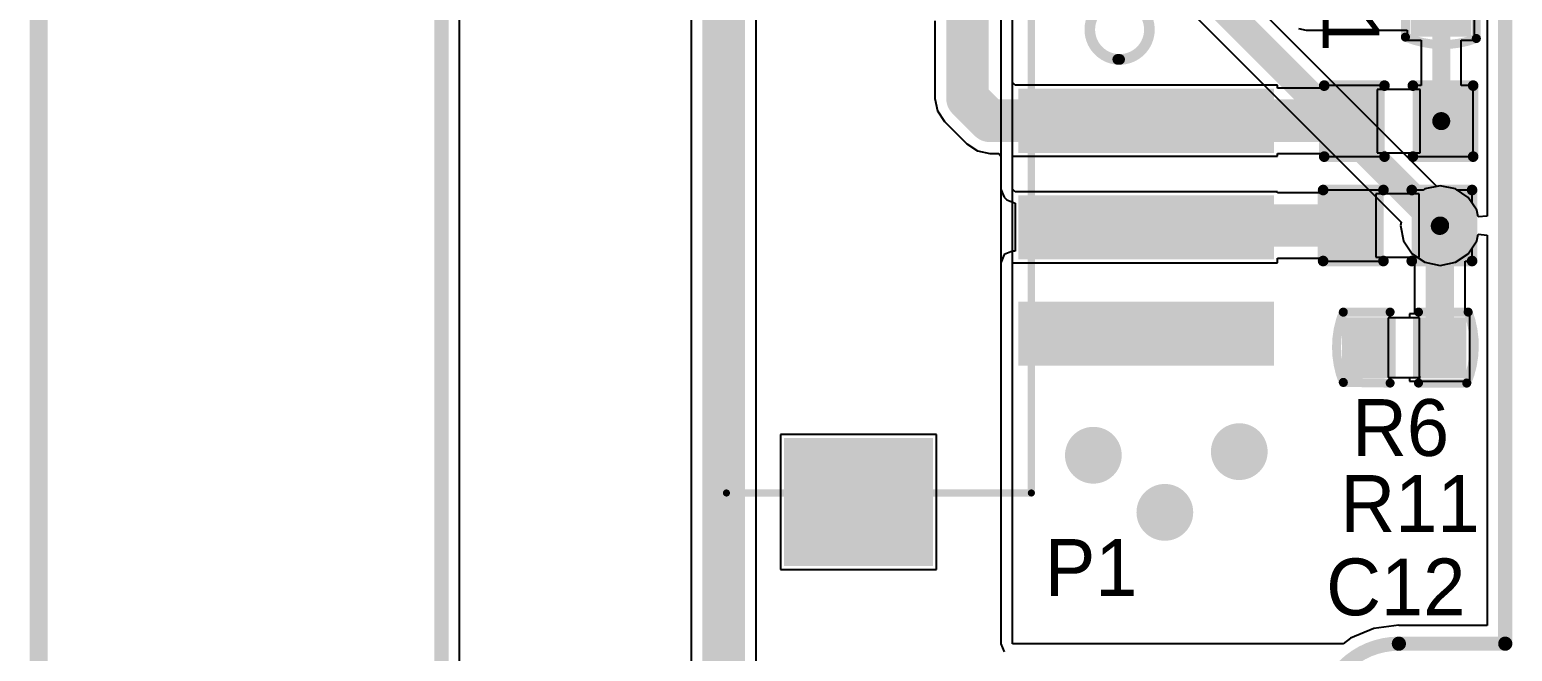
# Model space of a CAD drawing. Extents: x 10.58 to 11.54, y 9.91 to 15.27.
# Drawn here: x 10.598 to 11.421, y 10.692 to 11.037 of the extents above; entities that cross this region are included whole.
import ezdxf

# ---------------------------------------------------------------- set-up
doc = ezdxf.new("R2010")
doc.units = 0
doc.layers.get('0').update_dxf_attribs({"linetype": 'CONTINUOUS'})
for name, color, linetype in [('BOTTOMLAYER', 5, 'CONTINUOUS'), ('KEEPOUTLAYER', 6, 'CONTINUOUS'), ('MULTILAYER', 9, 'CONTINUOUS'), ('TOPLAYER', 1, 'CONTINUOUS'), ('TOPOVERLAY', 2, 'CONTINUOUS'), ('TOPPASTE', 8, 'CONTINUOUS'), ('TOPSOLDER', 216, 'CONTINUOUS'), ('VIAHOLELAYER', 16, 'CONTINUOUS')]:
    doc.layers.add(name, color=color, linetype=linetype)

# ---------------------------------------------------------------- blocks, each defined once
blk = doc.blocks.new('R_0402_1')
at = {"layer": 'TOPLAYER'}
for p, q in [((0.017, 0.0175), (-0.007, 0.0175)), ((-0.007, 0.0175), (-0.007, -0.0175)), ((0.017, -0.0175), (0.017, 0.0175)), ((-0.007, -0.0175), (0.017, -0.0175))]:
    blk.add_line(p, q, dxfattribs=at)
for points in [[(-0.006811, -0.01378), (-0.006811, 0.01378), (-0.030433, -0.01378), (-0.030433, 0.01378)], [(0.040433, -0.01378), (0.040433, 0.01378), (0.016811, -0.01378), (0.016811, 0.01378)]]:
    blk.add_solid(points, dxfattribs=at)
at = {"layer": 'TOPOVERLAY', "const_width": 0.005906}
for points in [[(-0.036339, 0.019685), (-0.036339, -0.019685)], [(-0.002874, 0.019685), (-0.036339, 0.019685)], [(0.046339, 0.019685), (0.012874, 0.019685)], [(0.046339, 0.019685), (0.046339, -0.019685)], [(-0.002874, -0.019685), (-0.036339, -0.019685)], [(0.046339, -0.019685), (0.012874, -0.019685)]]:
    blk.add_lwpolyline(points, dxfattribs=at)
at = {"layer": 'TOPOVERLAY', "const_width": 0.002953}
for points in [[(-0.037815, 0.019685, 1), (-0.034862, 0.019685, 1)], [(-0.037815, 0.019685, 1), (-0.034862, 0.019685, 1)], [(-0.00435, 0.019685, 1), (-0.001398, 0.019685, 1)], [(0.011398, 0.019685, 1), (0.01435, 0.019685, 1)], [(0.044862, 0.019685, 1), (0.047815, 0.019685, 1)], [(0.044862, 0.019685, 1), (0.047815, 0.019685, 1)], [(-0.037815, -0.019685, 1), (-0.034862, -0.019685, 1)], [(-0.037815, -0.019685, 1), (-0.034862, -0.019685, 1)], [(-0.00435, -0.019685, 1), (-0.001398, -0.019685, 1)], [(0.011398, -0.019685, 1), (0.01435, -0.019685, 1)], [(0.044862, -0.019685, 1), (0.047815, -0.019685, 1)], [(0.044862, -0.019685, 1), (0.047815, -0.019685, 1)]]:
    blk.add_lwpolyline(points, format="xyb", close=True, dxfattribs=at)
at = {"layer": 'TOPPASTE'}
for points in [[(-0.006811, -0.01378), (-0.006811, 0.01378), (-0.030433, -0.01378), (-0.030433, 0.01378)], [(0.040433, -0.01378), (0.040433, 0.01378), (0.016811, -0.01378), (0.016811, 0.01378)]]:
    blk.add_solid(points, dxfattribs=at)
at = {"layer": 'TOPSOLDER'}
for points in [[(-0.002811, -0.01778), (-0.002811, 0.01778), (-0.034433, -0.01778), (-0.034433, 0.01778)], [(0.044433, -0.01778), (0.044433, 0.01778), (0.012811, -0.01778), (0.012811, 0.01778)]]:
    blk.add_solid(points, dxfattribs=at)
blk = doc.blocks.new('C_0402_2')
at = {"layer": 'TOPLAYER'}
for p, q in [((0.008518, 0.0165), (-0.008982, 0.0165)), ((-0.008982, 0.0165), (-0.008982, -0.0165)), ((0.008518, -0.016), (0.008518, 0.0165)), ((0.009018, -0.0165), (0.008518, -0.016)), ((-0.008982, -0.0165), (0.009018, -0.0165))]:
    blk.add_line(p, q, dxfattribs=at)
for points in [[(-0.00884, -0.012795), (-0.00884, 0.012795), (-0.030494, -0.012795), (-0.030494, 0.012795)], [(0.03053, -0.012795), (0.03053, 0.012795), (0.008876, -0.012795), (0.008876, 0.012795)]]:
    blk.add_solid(points, dxfattribs=at)
at = {"layer": 'TOPOVERLAY', "const_width": 0.005}
for points in [[(-0.03382, -0.019341, -0.193022), (-0.033854, 0.01965)], [(0.035464, 0.019716, -0.191665), (0.034708, -0.019637)]]:
    blk.add_lwpolyline(points, format="xyb", dxfattribs=at)
at = {"layer": 'TOPOVERLAY', "const_width": 0.0025}
for points in [[(-0.035104, 0.01965, 1), (-0.032604, 0.01965, 1)], [(-0.03509, 0.019685, 1), (-0.03259, 0.019685, 1)], [(-0.009106, 0.019685, 1), (-0.006606, 0.019685, 1)], [(0.006642, 0.019685, 1), (0.009142, 0.019685, 1)], [(0.034214, 0.019716, 1), (0.036714, 0.019716, 1)], [(0.034225, 0.019685, 1), (0.036726, 0.019685, 1)], [(-0.03509, -0.019291, 1), (-0.03259, -0.019291, 1)], [(-0.03507, -0.019341, 1), (-0.03257, -0.019341, 1)], [(-0.009106, -0.019685, 1), (-0.006606, -0.019685, 1)], [(0.006642, -0.019685, 1), (0.009142, -0.019685, 1)], [(0.033438, -0.019685, 1), (0.035938, -0.019685, 1)], [(0.033458, -0.019637, 1), (0.035958, -0.019637, 1)]]:
    blk.add_lwpolyline(points, format="xyb", close=True, dxfattribs=at)
at = {"layer": 'TOPOVERLAY', "const_width": 0.005}
for points in [[(-0.03384, 0.019685), (-0.007856, 0.019685)], [(0.007892, 0.019685), (0.035476, 0.019685)], [(-0.03384, -0.019291), (-0.007856, -0.019685)], [(0.007892, -0.019685), (0.034688, -0.019685)]]:
    blk.add_lwpolyline(points, dxfattribs=at)
at = {"layer": 'TOPPASTE'}
for points in [[(-0.00884, -0.012795), (-0.00884, 0.012795), (-0.030494, -0.012795), (-0.030494, 0.012795)], [(0.03053, -0.012795), (0.03053, 0.012795), (0.008876, -0.012795), (0.008876, 0.012795)]]:
    blk.add_solid(points, dxfattribs=at)
at = {"layer": 'TOPSOLDER'}
for points in [[(-0.00484, -0.016795), (-0.00484, 0.016795), (-0.034494, -0.016795), (-0.034494, 0.016795)], [(0.03453, -0.016795), (0.03453, 0.016795), (0.004876, -0.016795), (0.004876, 0.016795)]]:
    blk.add_solid(points, dxfattribs=at)
blk = doc.blocks.new('R_0402_26')
at = {"layer": 'TOPLAYER'}
for p, q in [((0.017, 0.0175), (-0.007, 0.0175)), ((-0.007, 0.0175), (-0.007, -0.0175)), ((0.017, -0.0175), (0.017, 0.0175)), ((-0.007, -0.0175), (0.017, -0.0175))]:
    blk.add_line(p, q, dxfattribs=at)
for points in [[(-0.006811, -0.01378), (-0.006811, 0.01378), (-0.030433, -0.01378), (-0.030433, 0.01378)], [(0.040433, -0.01378), (0.040433, 0.01378), (0.016811, -0.01378), (0.016811, 0.01378)]]:
    blk.add_solid(points, dxfattribs=at)
at = {"layer": 'TOPOVERLAY', "const_width": 0.005906}
for points in [[(-0.002874, 0.019685), (-0.036339, 0.019685)], [(-0.036339, 0.019685), (-0.036339, -0.019685)], [(0.046339, 0.019685), (0.012874, 0.019685)], [(0.046339, 0.019685), (0.046339, -0.019685)], [(-0.002874, -0.019685), (-0.036339, -0.019685)], [(0.046339, -0.019685), (0.012874, -0.019685)]]:
    blk.add_lwpolyline(points, dxfattribs=at)
at = {"layer": 'TOPOVERLAY', "const_width": 0.002953}
for points in [[(-0.037815, 0.019685, 1), (-0.034862, 0.019685, 1)], [(-0.037815, 0.019685, 1), (-0.034862, 0.019685, 1)], [(-0.00435, 0.019685, 1), (-0.001398, 0.019685, 1)], [(0.011398, 0.019685, 1), (0.01435, 0.019685, 1)], [(0.044862, 0.019685, 1), (0.047815, 0.019685, 1)], [(0.044862, 0.019685, 1), (0.047815, 0.019685, 1)], [(-0.037815, -0.019685, 1), (-0.034862, -0.019685, 1)], [(-0.037815, -0.019685, 1), (-0.034862, -0.019685, 1)], [(-0.00435, -0.019685, 1), (-0.001398, -0.019685, 1)], [(0.011398, -0.019685, 1), (0.01435, -0.019685, 1)], [(0.044862, -0.019685, 1), (0.047815, -0.019685, 1)], [(0.044862, -0.019685, 1), (0.047815, -0.019685, 1)]]:
    blk.add_lwpolyline(points, format="xyb", close=True, dxfattribs=at)
at = {"layer": 'TOPPASTE'}
for points in [[(-0.006811, -0.01378), (-0.006811, 0.01378), (-0.030433, -0.01378), (-0.030433, 0.01378)], [(0.040433, -0.01378), (0.040433, 0.01378), (0.016811, -0.01378), (0.016811, 0.01378)]]:
    blk.add_solid(points, dxfattribs=at)
at = {"layer": 'TOPSOLDER'}
for points in [[(-0.002811, -0.01778), (-0.002811, 0.01778), (-0.034433, -0.01778), (-0.034433, 0.01778)], [(0.044433, -0.01778), (0.044433, 0.01778), (0.012811, -0.01778), (0.012811, 0.01778)]]:
    blk.add_solid(points, dxfattribs=at)
blk = doc.blocks.new('TU1501WNR_3PS_VOID___NL_37')
at = {"layer": 'TOPLAYER'}
for points in [[(0.074803, -0.00315), (0.102362, -0.00315), (0.074803, 0.130709), (0.102362, 0.130709)], [(0.133858, -0.00315), (0.161417, -0.00315), (0.133858, 0.130709), (0.161417, 0.130709)], [(0.192913, -0.00315), (0.220472, -0.00315), (0.192913, 0.130709), (0.220472, 0.130709)], [(-0.035827, -0.133402), (0.027165, -0.133402), (-0.035827, -0.058598), (0.027165, -0.058598)], [(0.268504, -0.133402), (0.331496, -0.133402), (0.268504, -0.058598), (0.331496, -0.058598)]]:
    blk.add_solid(points, dxfattribs=at)
at = {"layer": 'TOPOVERLAY', "const_width": 0.005906}
blk.add_lwpolyline([(0.054521, 0.047968, -64.078045), (0.054553, 0.049)], format="xyb", dxfattribs=at)
at = {"layer": 'TOPOVERLAY'}
for points, const_width in [([(0.053044, 0.047968, 1), (0.055997, 0.047968, 1)], 0.002953), ([(0.053076, 0.049, 1), (0.056029, 0.049, 1)], 0.002953), ([(-0.000984, 0, 1), (0.000984, 0, 1)], 0.001969), ([(-0.000984, 0, 1), (0.000984, 0, 1)], 0.001969), ([(0.294016, 0, 1), (0.295984, 0, 1)], 0.001969), ([(0.294016, 0, 1), (0.295984, 0, 1)], 0.001969), ([(-0.000984, -0.169291, 1), (0.000984, -0.169291, 1)], 0.001969), ([(-0.000984, -0.169291, 1), (0.000984, -0.169291, 1)], 0.001969), ([(0.294016, -0.169291, 1), (0.295984, -0.169291, 1)], 0.001969), ([(0.294016, -0.169291, 1), (0.295984, -0.169291, 1)], 0.001969)]:
    blk.add_lwpolyline(points, format="xyb", close=True, dxfattribs=dict(at, const_width=const_width))
at = {"layer": 'TOPOVERLAY', "const_width": 0.003937}
for points in [[(0.295, 0), (0, 0)], [(0, -0.169291), (0, 0)], [(0.295, -0.169291), (0.295, 0)], [(0.295, -0.169291), (0, -0.169291)]]:
    blk.add_lwpolyline(points, dxfattribs=at)
at = {"layer": 'TOPPASTE'}
for points in [[(0.074803, -0.00315), (0.102362, -0.00315), (0.074803, 0.130709), (0.102362, 0.130709)], [(0.133858, -0.00315), (0.161417, -0.00315), (0.133858, 0.130709), (0.161417, 0.130709)], [(0.192913, -0.00315), (0.220472, -0.00315), (0.192913, 0.130709), (0.220472, 0.130709)], [(-0.035827, -0.133402), (0.027165, -0.133402), (-0.035827, -0.058598), (0.027165, -0.058598)], [(0.268504, -0.133402), (0.331496, -0.133402), (0.268504, -0.058598), (0.331496, -0.058598)]]:
    blk.add_solid(points, dxfattribs=at)
at = {"layer": 'TOPSOLDER'}
for points in [[(0.070803, -0.00715), (0.106362, -0.00715), (0.070803, 0.134709), (0.106362, 0.134709)], [(0.129858, -0.00715), (0.165417, -0.00715), (0.129858, 0.134709), (0.165417, 0.134709)], [(0.188913, -0.00715), (0.224472, -0.00715), (0.188913, 0.134709), (0.224472, 0.134709)], [(-0.039827, -0.137402), (0.031165, -0.137402), (-0.039827, -0.054599), (0.031165, -0.054599)], [(0.264504, -0.137402), (0.335496, -0.137402), (0.264504, -0.054599), (0.335496, -0.054599)]]:
    blk.add_solid(points, dxfattribs=at)
blk = doc.blocks.new('C_0402_57')
at = {"layer": 'TOPLAYER'}
for p, q in [((0.008518, 0.0165), (-0.008982, 0.0165)), ((-0.008982, 0.0165), (-0.008982, -0.0165)), ((0.008518, -0.016), (0.008518, 0.0165)), ((0.009018, -0.0165), (0.008518, -0.016)), ((-0.008982, -0.0165), (0.009018, -0.0165))]:
    blk.add_line(p, q, dxfattribs=at)
for points in [[(-0.00884, -0.012795), (-0.00884, 0.012795), (-0.030494, -0.012795), (-0.030494, 0.012795)], [(0.03053, -0.012795), (0.03053, 0.012795), (0.008876, -0.012795), (0.008876, 0.012795)]]:
    blk.add_solid(points, dxfattribs=at)
at = {"layer": 'TOPOVERLAY', "const_width": 0.005}
for points in [[(-0.03382, -0.019341, -0.193022), (-0.033854, 0.01965)], [(0.035464, 0.019716, -0.191665), (0.034708, -0.019637)]]:
    blk.add_lwpolyline(points, format="xyb", dxfattribs=at)
at = {"layer": 'TOPOVERLAY', "const_width": 0.0025}
for points in [[(-0.035104, 0.01965, 1), (-0.032604, 0.01965, 1)], [(-0.03509, 0.019685, 1), (-0.03259, 0.019685, 1)], [(-0.009106, 0.019685, 1), (-0.006606, 0.019685, 1)], [(0.006642, 0.019685, 1), (0.009142, 0.019685, 1)], [(0.034214, 0.019716, 1), (0.036714, 0.019716, 1)], [(0.034225, 0.019685, 1), (0.036726, 0.019685, 1)], [(-0.03509, -0.019291, 1), (-0.03259, -0.019291, 1)], [(-0.03507, -0.019341, 1), (-0.03257, -0.019341, 1)], [(-0.009106, -0.019685, 1), (-0.006606, -0.019685, 1)], [(0.006642, -0.019685, 1), (0.009142, -0.019685, 1)], [(0.033438, -0.019685, 1), (0.035938, -0.019685, 1)], [(0.033458, -0.019637, 1), (0.035958, -0.019637, 1)]]:
    blk.add_lwpolyline(points, format="xyb", close=True, dxfattribs=at)
at = {"layer": 'TOPOVERLAY', "const_width": 0.005}
for points in [[(-0.007856, 0.019685), (-0.03384, 0.019685)], [(0.035476, 0.019685), (0.007892, 0.019685)], [(-0.007856, -0.019685), (-0.03384, -0.019291)], [(0.034688, -0.019685), (0.007892, -0.019685)]]:
    blk.add_lwpolyline(points, dxfattribs=at)
at = {"layer": 'TOPPASTE'}
for points in [[(-0.00884, -0.012795), (-0.00884, 0.012795), (-0.030494, -0.012795), (-0.030494, 0.012795)], [(0.03053, -0.012795), (0.03053, 0.012795), (0.008876, -0.012795), (0.008876, 0.012795)]]:
    blk.add_solid(points, dxfattribs=at)
at = {"layer": 'TOPSOLDER'}
for points in [[(-0.00484, -0.016795), (-0.00484, 0.016795), (-0.034494, -0.016795), (-0.034494, 0.016795)], [(0.03453, -0.016795), (0.03453, 0.016795), (0.004876, -0.016795), (0.004876, 0.016795)]]:
    blk.add_solid(points, dxfattribs=at)

msp = doc.modelspace()

# ---------------------------------------------------------------- linework, layer by layer
at = {"layer": 'BOTTOMLAYER'}
for p, q in [((10.836504, 10.348354), (10.836504, 12.641469)), ((11.137006, 11.322573), (11.137006, 10.696589)), ((11.143398, 10.696589), (11.143398, 11.322573)), ((11.406985, 11.322573), (11.406985, 10.933762)), ((10.965098, 11.108699), (10.965098, 10.544087)), ((11.001226, 10.551569), (11.001226, 11.109891)), ((11.379039, 10.950212), (11.237272, 11.091979)), ((11.217262, 11.07225), (11.35917, 10.930343)), ((11.380881, 10.950578), (11.379039, 10.950212)), ((11.38933, 10.948898), (11.380881, 10.950578)), ((11.396492, 10.944112), (11.38933, 10.948898)), ((11.401278, 10.936949), (11.396492, 10.944112)), ((11.402009, 10.933272), (11.401278, 10.936949)), ((11.406985, 10.933762), (11.402009, 10.933272)), ((11.35917, 10.930343), (11.358803, 10.928501)), ((11.358803, 10.928501), (11.360484, 10.920052)), ((11.401278, 10.920052), (11.402009, 10.923729)), ((11.402009, 10.923729), (11.406985, 10.923239)), ((11.406985, 10.923239), (11.406985, 10.706622)), ((11.360484, 10.920052), (11.36527, 10.912889)), ((11.396492, 10.912889), (11.401278, 10.920052)), ((11.36527, 10.912889), (11.372432, 10.908103)), ((11.372432, 10.908103), (11.380881, 10.906423)), ((11.380881, 10.906423), (11.38933, 10.908103)), ((11.38933, 10.908103), (11.396492, 10.912889)), ((11.344091, 10.705061), (11.331161, 10.699705)), ((11.357966, 10.706888), (11.344091, 10.705061)), ((11.357966, 10.706622), (11.357966, 10.706888)), ((11.406985, 10.706622), (11.357966, 10.706622)), ((11.137006, 10.696589), (11.138878, 10.692069)), ((11.3271, 10.696589), (11.143398, 10.696589)), ((11.331161, 10.699705), (11.3271, 10.696589))]:
    msp.add_line(p, q, dxfattribs=at)
for points, const_width in [([(10.983162, 10.544087), (10.983162, 11.378478)], 0.023622), ([(11.222138, 11.087243), (11.380881, 10.928501)], 0.015748)]:
    msp.add_lwpolyline(points, dxfattribs=dict(at, const_width=const_width))
for points, const_width in [([(11.373007, 10.928501, 1), (11.388755, 10.928501, 1)], 0.015748), ([(11.376944, 10.928501, 1), (11.384818, 10.928501, 1)], 0.007874), ([(11.180485, 10.801101, 1), (11.196233, 10.801101, 1)], 0.015748), ([(11.261485, 10.803101, 1), (11.277233, 10.803101, 1)], 0.015748), ([(11.22017, 10.769423, 1), (11.235918, 10.769423, 1)], 0.015748)]:
    msp.add_lwpolyline(points, format="xyb", close=True, dxfattribs=dict(at, const_width=const_width))
at = {"layer": 'KEEPOUTLAYER'}
for points, const_width in [([(10.826469, 10.338318), (10.826469, 12.641469)], 0.007874), ([(11.417021, 10.696586), (11.417021, 12.641469)], 0.007874), ([(10.602847, 10.338318), (10.602847, 12.473279)], 0.01), ([(11.357966, 10.696586), (11.417021, 10.696586)], 0.007874)]:
    msp.add_lwpolyline(points, dxfattribs=dict(at, const_width=const_width))
at = {"layer": 'KEEPOUTLAYER', "const_width": 0.007874}
msp.add_lwpolyline([(11.357966, 10.609972, -1), (11.357966, 10.696586)], format="xyb", dxfattribs=at)
at = {"layer": 'KEEPOUTLAYER', "const_width": 0.003937}
for points in [[(11.355997, 10.696586, 1), (11.359934, 10.696586, 1)], [(11.355997, 10.696586, 1), (11.359934, 10.696586, 1)], [(11.415052, 10.696586, 1), (11.418989, 10.696586, 1)], [(11.415052, 10.696586, 1), (11.418989, 10.696586, 1)]]:
    msp.add_lwpolyline(points, format="xyb", close=True, dxfattribs=at)
at = {"layer": 'MULTILAYER', "const_width": 0.015748}
for points in [[(11.373007, 10.928501, 1), (11.388755, 10.928501, 1)], [(11.180485, 10.801101, 1), (11.196233, 10.801101, 1)], [(11.261485, 10.803101, 1), (11.277233, 10.803101, 1)], [(11.22017, 10.769423, 1), (11.235918, 10.769423, 1)]]:
    msp.add_lwpolyline(points, format="xyb", close=True, dxfattribs=at)
at = {"layer": 'TOPLAYER'}
for p, q in [((11.143398, 11.007752), (11.143398, 11.322573)), ((11.406985, 11.322573), (11.406985, 10.933762)), ((10.836504, 10.348354), (10.836504, 11.297483)), ((11.39996, 11.031265), (11.39996, 11.06473)), ((11.100419, 11.042098), (11.100419, 10.998977)), ((11.302207, 11.037725), (11.306462, 11.036878)), ((11.306462, 11.036878), (11.362558, 11.036878)), ((11.362558, 11.036878), (11.362558, 11.031265)), ((11.362558, 11.031265), (11.370362, 11.031265)), ((11.370362, 11.031265), (11.370362, 11.006086)), ((11.3926, 11.006086), (11.3926, 11.031265)), ((11.3926, 11.031265), (11.39996, 11.031265)), ((11.144879, 11.006271), (11.143398, 11.007752)), ((11.290548, 11.006271), (11.144879, 11.006271)), ((11.144879, 11.006271), (11.144879, 11.006271)), ((11.144879, 11.006271), (11.144879, 11.006271)), ((11.290548, 11.00465), (11.290548, 11.006271)), ((11.351953, 11.006086), (11.31652, 11.006086)), ((11.31652, 11.006086), (11.31652, 11.00465)), ((11.351953, 11.003901), (11.351953, 11.006086)), ((11.370362, 11.006086), (11.363764, 11.006086)), ((11.363764, 11.006086), (11.363764, 11.003901)), ((11.399197, 11.006086), (11.3926, 11.006086)), ((11.399197, 10.966716), (11.399197, 11.006086)), ((11.100419, 10.998977), (11.100419, 10.998977)), ((11.100419, 10.998977), (11.100419, 10.998977)), ((11.100419, 10.998977), (11.101794, 10.992064)), ((11.31652, 11.00465), (11.290548, 11.00465)), ((11.363764, 11.003901), (11.351953, 11.003901)), ((11.101794, 10.992064), (11.105709, 10.986204)), ((11.105709, 10.986204), (11.1181, 10.973814)), ((11.1181, 10.973814), (11.12396, 10.969898)), ((11.12396, 10.969898), (11.130873, 10.968523)), ((11.130873, 10.968523), (11.135923, 10.968523)), ((11.135923, 10.968523), (11.137006, 10.966901)), ((11.137006, 10.966901), (11.137006, 10.948697)), ((11.143398, 10.948697), (11.143398, 10.966901)), ((11.143398, 10.966901), (11.144879, 10.966901)), ((11.144879, 10.966901), (11.144879, 10.966901)), ((11.144879, 10.966901), (11.290548, 10.966901)), ((11.290548, 10.966901), (11.290548, 10.968523)), ((11.290548, 10.968523), (11.31652, 10.968523)), ((11.31652, 10.968523), (11.31652, 10.966716)), ((11.31652, 10.966716), (11.351953, 10.966716)), ((11.351953, 10.966716), (11.351953, 10.968901)), ((11.351953, 10.968901), (11.363764, 10.968901)), ((11.363764, 10.968901), (11.363764, 10.966716)), ((11.363764, 10.966716), (11.399197, 10.966716)), ((11.137006, 10.948697), (11.137006, 10.948697)), ((11.137006, 10.948697), (11.137006, 10.948697)), ((11.137006, 10.948697), (11.137782, 10.946824)), ((11.144879, 10.947216), (11.143398, 10.948697)), ((11.351353, 10.948186), (11.31592, 10.948186)), ((11.31592, 10.948186), (11.31592, 10.946564)), ((11.351353, 10.946001), (11.351353, 10.948186)), ((11.371366, 10.948186), (11.363164, 10.948186)), ((11.363164, 10.948186), (11.363164, 10.946001)), ((11.372432, 10.948898), (11.371366, 10.948186)), ((11.380881, 10.950578), (11.372432, 10.948898)), ((11.38933, 10.948898), (11.380881, 10.950578)), ((11.390395, 10.948186), (11.38933, 10.948898)), ((11.398597, 10.948186), (11.390395, 10.948186)), ((11.398597, 10.940961), (11.398597, 10.948186)), ((11.137782, 10.946824), (11.138878, 10.944177)), ((11.138878, 10.944177), (11.138878, 10.944177)), ((11.138878, 10.944177), (11.138879, 10.944177)), ((11.138879, 10.944177), (11.140358, 10.942697)), ((11.140358, 10.942697), (11.140358, 10.942697)), ((11.140358, 10.942697), (11.140359, 10.942697)), ((11.140359, 10.942697), (11.140359, 10.942696)), ((11.140359, 10.942696), (11.142137, 10.94196)), ((11.142137, 10.94196), (11.144878, 10.940824)), ((11.144878, 10.940824), (11.144879, 10.940824)), ((11.146934, 10.947216), (11.144879, 10.947216)), ((11.144879, 10.940824), (11.144879, 10.914238)), ((11.290548, 10.947216), (11.146934, 10.947216)), ((11.146934, 10.947216), (11.146934, 10.947216)), ((11.146934, 10.947216), (11.146934, 10.947216)), ((11.290548, 10.946564), (11.290548, 10.947216)), ((11.31592, 10.946564), (11.290548, 10.946564)), ((11.363164, 10.946001), (11.351353, 10.946001)), ((11.401278, 10.936949), (11.398597, 10.940961)), ((11.402009, 10.933272), (11.401278, 10.936949)), ((11.406985, 10.933762), (11.402009, 10.933272)), ((11.401278, 10.920052), (11.402009, 10.923729)), ((11.402009, 10.923729), (11.406985, 10.923239)), ((11.406985, 10.923239), (11.406985, 10.706622)), ((11.398597, 10.91604), (11.401278, 10.920052)), ((11.398597, 10.908816), (11.398597, 10.91604)), ((11.138878, 10.912366), (11.137006, 10.907846)), ((11.137006, 10.907846), (11.137006, 10.696589)), ((11.143398, 10.914238), (11.138878, 10.912366)), ((11.144878, 10.914238), (11.143398, 10.914238)), ((11.143398, 10.696589), (11.143398, 10.907846)), ((11.143398, 10.907846), (11.143398, 10.907846)), ((11.143398, 10.907846), (11.144879, 10.907846)), ((11.144879, 10.914238), (11.144878, 10.914238)), ((11.144879, 10.907846), (11.146934, 10.907846)), ((11.146934, 10.907846), (11.146934, 10.907846)), ((11.146934, 10.907846), (11.146934, 10.907846)), ((11.146934, 10.907846), (11.290548, 10.907846)), ((11.290548, 10.907846), (11.290548, 10.910437)), ((11.290548, 10.910437), (11.31592, 10.910437)), ((11.31592, 10.910437), (11.31592, 10.908816)), ((11.31592, 10.908816), (11.351353, 10.908816)), ((11.351353, 10.908816), (11.351353, 10.911001)), ((11.351353, 10.911001), (11.363164, 10.911001)), ((11.363164, 10.911001), (11.363164, 10.908816)), ((11.363164, 10.908816), (11.366612, 10.908816)), ((11.366612, 10.908816), (11.366612, 10.879501)), ((11.394711, 10.879501), (11.394711, 10.908816)), ((11.394711, 10.908816), (11.398597, 10.908816)), ((11.36393, 10.877301), (11.351977, 10.877301)), ((11.351977, 10.877301), (11.351977, 10.844301)), ((11.366612, 10.879501), (11.36393, 10.879501)), ((11.36393, 10.879501), (11.36393, 10.877301)), ((11.397394, 10.879501), (11.394711, 10.879501)), ((11.397394, 10.8421), (11.397394, 10.879501)), ((11.351977, 10.844301), (11.36393, 10.844301)), ((11.36393, 10.844301), (11.36393, 10.8421)), ((11.36393, 10.8421), (11.397394, 10.8421)), ((11.101241, 10.812571), (11.014627, 10.812571)), ((11.014627, 10.812571), (11.014627, 10.737768)), ((11.101241, 10.737768), (11.101241, 10.812571)), ((11.014627, 10.737768), (11.101241, 10.737768)), ((11.344091, 10.705061), (11.331161, 10.699705)), ((11.357966, 10.706888), (11.344091, 10.705061)), ((11.357966, 10.706622), (11.357966, 10.706888)), ((11.406985, 10.706622), (11.357966, 10.706622)), ((11.137006, 10.696589), (11.138878, 10.692069)), ((11.3271, 10.696589), (11.143398, 10.696589)), ((11.331161, 10.699705), (11.3271, 10.696589))]:
    msp.add_line(p, q, dxfattribs=at)
for points, const_width in [([(11.118482, 10.998977), (11.118482, 11.150094)], 0.023622), ([(11.381481, 10.986401), (11.381481, 11.047776)], 0.01), ([(11.118482, 10.998977), (11.130873, 10.986586)], 0.023622), ([(11.130873, 10.986586), (11.217713, 10.986586)], 0.023622), ([(11.217713, 10.986586), (11.334051, 10.986586)], 0.023622), ([(11.334051, 10.986586), (11.334237, 10.986401)], 0.023622), ([(11.217713, 10.927531), (11.218682, 10.928501)], 0.023622), ([(11.218682, 10.928501), (11.333637, 10.928501)], 0.023622), ([(11.380662, 10.860801), (11.380662, 10.928282)], 0.015748), ([(11.380662, 10.928282), (11.380881, 10.928501)], 0.01)]:
    msp.add_lwpolyline(points, dxfattribs=dict(at, const_width=const_width))
for points, const_width in [([(11.112577, 10.998977, 1), (11.124388, 10.998977, 1)], 0.011811), ([(11.112577, 10.998977, 1), (11.124388, 10.998977, 1)], 0.011811), ([(11.124968, 10.986586, 1), (11.136779, 10.986586, 1)], 0.011811), ([(11.124968, 10.986586, 1), (11.136779, 10.986586, 1)], 0.011811), ([(11.211808, 10.986586, 1), (11.223619, 10.986586, 1)], 0.011811), ([(11.211808, 10.986586, 1), (11.223619, 10.986586, 1)], 0.011811), ([(11.328145, 10.986586, 1), (11.339956, 10.986586, 1)], 0.011811), ([(11.328145, 10.986586, 1), (11.339956, 10.986586, 1)], 0.011811), ([(11.328331, 10.986401, 1), (11.340142, 10.986401, 1)], 0.011811), ([(11.378981, 10.986401, 1), (11.383981, 10.986401, 1)], 0.005), ([(11.211808, 10.927531, 1), (11.223619, 10.927531, 1)], 0.011811), ([(11.212777, 10.928501, 1), (11.224588, 10.928501, 1)], 0.011811), ([(11.212777, 10.928501, 1), (11.224588, 10.928501, 1)], 0.011811), ([(11.327731, 10.928501, 1), (11.339542, 10.928501, 1)], 0.011811), ([(11.373007, 10.928501, 1), (11.388755, 10.928501, 1)], 0.015748), ([(11.376725, 10.928282, 1), (11.384599, 10.928282, 1)], 0.007874), ([(11.378162, 10.928282, 1), (11.383162, 10.928282, 1)], 0.005), ([(11.378381, 10.928501, 1), (11.383381, 10.928501, 1)], 0.005), ([(11.376725, 10.860801, 1), (11.384599, 10.860801, 1)], 0.007874), ([(11.180485, 10.801101, 1), (11.196233, 10.801101, 1)], 0.015748), ([(11.261485, 10.803101, 1), (11.277233, 10.803101, 1)], 0.015748), ([(11.22017, 10.769423, 1), (11.235918, 10.769423, 1)], 0.015748)]:
    msp.add_lwpolyline(points, format="xyb", close=True, dxfattribs=dict(at, const_width=const_width))
at = {"layer": 'VIAHOLELAYER', "const_width": 0.011811}
for points in [[(11.374975, 10.928501, 1), (11.386786, 10.928501, 1)], [(11.182453, 10.801101, 1), (11.194264, 10.801101, 1)], [(11.263453, 10.803101, 1), (11.275264, 10.803101, 1)], [(11.222138, 10.769423, 1), (11.233949, 10.769423, 1)]]:
    msp.add_lwpolyline(points, format="xyb", close=True, dxfattribs=at)

# ---------------------------------------------------------------- block references
for name, p, rotation in [('TU1501WNR_3PS_VOID___NL_37', (11.153934, 11.075169), 270), ('C_0402_57', (11.381259, 11.067701), 270), ('R_0402_1', (11.362859, 10.986401), 180), ('R_0402_26', (11.362259, 10.928501), 180), ('C_0402_2', (11.360959, 10.860801), 360)]:
    msp.add_blockref(name, p, dxfattribs=dict(rotation=rotation))

# ---------------------------------------------------------------- texts
at = {"layer": 'TOPOVERLAY'}
for s, rotation, p in [('C11', 270, (11.315642, 11.102101)), ('R6', 360, (11.33199, 10.800719)), ('R11', 360, (11.325485, 10.758597)), ('P1', 360, (11.161359, 10.723101)), ('C12', 360, (11.317611, 10.712337))]:
    msp.add_text(s, height=0.031496, rotation=rotation, dxfattribs=at).set_placement(p)

doc.saveas('drawing.dxf')
